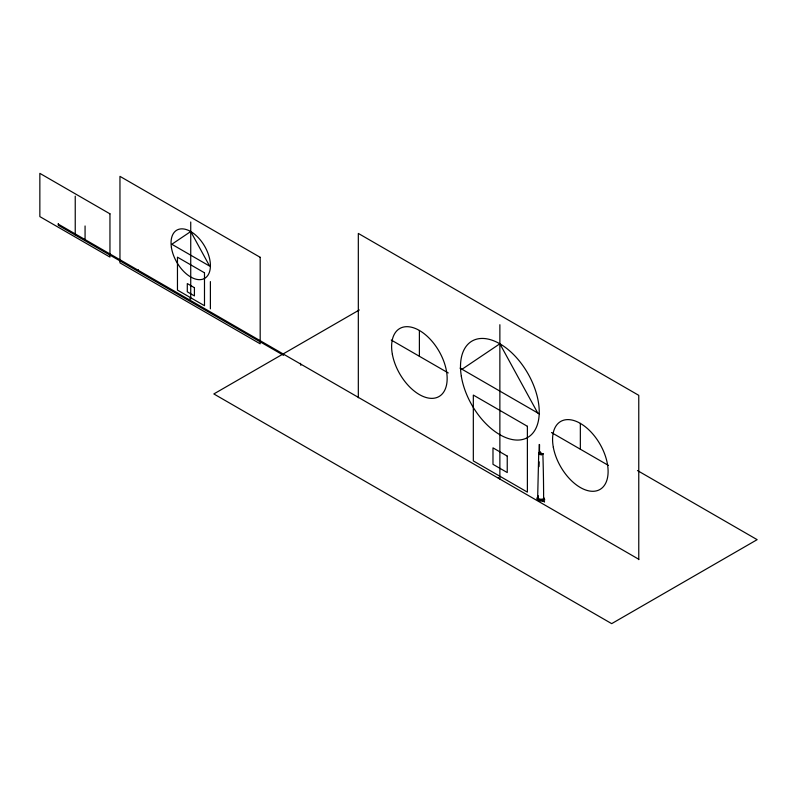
<?xml version="1.0" encoding="UTF-8"?>
<svg xmlns="http://www.w3.org/2000/svg" width="797" height="797" viewBox="0 0 797 797"><rect width="100%" height="100%" fill="white"/><g stroke="black" fill="none" stroke-linecap="round" stroke-linejoin="round"><path stroke-width="1.2" d="M537.676 497.258L538.722 453.204M539.569 444.676L539.4 454.609A1385.186 799.74 60 0 1 539.439 452.208L542.867 454.19A1385.186 799.74 60 0 1 543.614 498.673M538.373 496.152L538.373 496.023A3.477 2.012 0 0 0 539.38 498.972A3.477 2.012 0 0 0 544.321 498.085M462.021 369.26L499.868 343.786L537.706 412.956M538.383 496.401L538.184 496.93M359.308 309.963L213.835 393.947L611.678 623.643L757.15 539.659L637.47 470.559M460.058 368.124L539.43 413.952M391.247 340.04L448.263 372.956M551.474 432.542L608.48 465.458M542.627 500.297L544.59 501.941L542.627 500.805M58.281 224.126L638.766 559.265M283.573 355.332L58.281 225.262L58.281 223.559M638.766 559.633L638.766 395.342L358.321 233.431L358.321 397.723M580.346 423.386L580.346 449.209M541.153 453.204L541.153 454.938M539.18 444.447L539.18 454.25M499.868 324.718L499.868 479.077M498.394 477.652L498.394 478.22M419.391 330.456L419.391 356.279M300.818 364.159L300.818 365.295M300.33 363.302L300.33 363.87M210.388 281.59L210.388 308.828M190.732 221.994L190.732 299.174M189.995 298.188L189.995 298.755M138.389 269.814L138.389 270.382M85.07 225.969L85.07 239.588M75.237 196.182L75.237 234.766M74.988 234.059L74.988 234.627M539.021 466.653A1385.186 799.74 60 0 1 539.141 461.822M543.484 453.593A2.431 1.405 0 0 1 539.439 454.19A2.431 1.405 0 0 1 540.466 451.859M544.51 499.022A3.826 2.212 0 0 1 538.862 499.729A3.826 2.212 0 0 1 538.443 496.401M544.819 499.839A4.174 2.411 0 0 1 538.533 500.556A4.174 2.411 0 0 1 538.423 496.86M190.732 231.538L171.813 244.271L209.651 266.118L190.732 231.538M260.181 257.311L119.958 176.356L119.958 262.861L260.181 343.816L260.181 257.311M527.385 426.295L473.328 395.083L473.328 460.915L527.385 492.128L527.385 426.295M109.956 213.835L39.85 173.357L39.85 216.605L109.956 257.082L109.956 213.835M204.49 272.793L177.462 257.182L177.462 290.098L204.49 305.709L204.49 272.793M507.241 456.093L492.984 447.864L492.984 464.322L507.241 472.551L507.241 456.093M194.418 287.687L187.295 283.573L187.295 291.802L194.418 295.916L194.418 287.687M461.324 376.234A55.67 32.149 60 0 0 526.07 438.3A55.67 32.149 60 0 0 512.202 353.201A55.67 32.149 60 0 0 461.324 376.234M171.405 247.409A27.835 16.07 60 0 0 203.624 278.88A27.835 16.07 60 0 0 197.168 236.5A27.835 16.07 60 0 0 171.405 247.409M392.373 354.346A39.272 22.675 60 0 0 438.46 396.836A39.272 22.675 60 0 0 427.331 336.384A39.272 22.675 60 0 0 392.373 354.346M553.327 447.276A39.272 22.675 60 0 0 599.414 489.766A39.272 22.675 60 0 0 588.286 429.314A39.272 22.675 60 0 0 553.327 447.276"/></g></svg>
